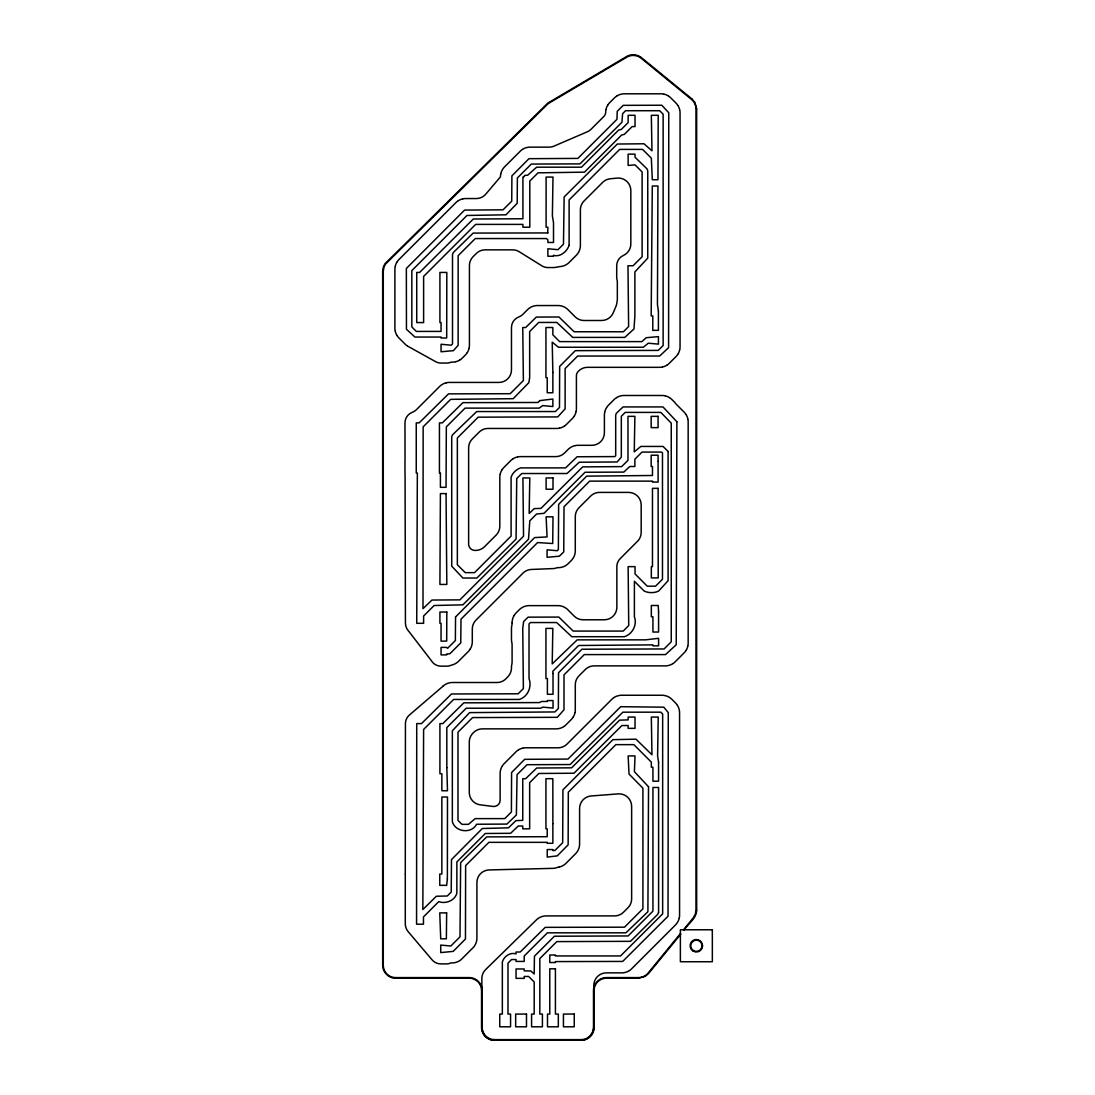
<?xml version="1.0" encoding="UTF-8"?>
<svg xmlns="http://www.w3.org/2000/svg" width="1095" height="1095" viewBox="0 0 1095 1095"><rect width="100%" height="100%" fill="white"/><g stroke="black" fill="none" stroke-linecap="round" stroke-linejoin="round"><path stroke-width="1.5" d="M405.287 874.056L405.437 723.603A11.278 11.278 0 0 1 409.379 715.049L442.791 686.373M512.09 622.754L512.118 622.152A11.278 11.278 0 0 1 512.419 619.907L512.501 619.537A11.278 11.278 0 0 1 514.13 615.582M696.666 910.109C696.557 918.527 688.235 923.496 684.088 930.093M470.166 649.102L469.96 649.417A11.278 11.278 0 0 1 468.605 651.21A11.278 11.278 0 0 1 468.167 651.662L458.244 661.572A11.278 11.278 0 0 1 456.355 663.022L456.04 663.228A11.278 11.278 0 0 1 454.028 664.282A11.278 11.278 0 0 1 452.55 664.788A12.538 12.538 0 0 0 451.126 665.267A12.538 12.538 0 0 1 446.445 666.171L441.052 666.171A11.278 11.278 0 0 1 431.526 660.956A12.538 12.538 0 0 0 430.896 660.039L409.147 631.801A12.538 12.538 0 0 0 408.599 631.144A12.538 12.538 0 0 1 405.437 622.822L405.068 474.477A12.538 12.538 0 0 1 404.972 472.835L404.972 461.734A11.278 11.278 0 0 1 405.041 460.475L404.972 422.875A11.278 11.278 0 0 1 412.199 412.35A12.538 12.538 0 0 0 416.565 409.516L439.314 386.768A12.086 12.086 0 0 1 439.889 386.207A11.278 11.278 0 0 1 441.778 384.756L442.106 384.55A11.278 11.278 0 0 1 446.062 382.908M514.226 615.363L514.431 615.034A11.278 11.278 0 0 1 515.8 613.241L519.263 609.751A11.278 11.278 0 0 1 519.783 609.258A11.278 11.278 0 0 1 521.521 607.958L521.85 607.739A11.278 11.278 0 0 1 523.848 606.698A11.278 11.278 0 0 1 526.134 606A11.621 11.621 0 0 1 528.83 605.631L558.272 605.631A11.278 11.278 0 0 1 560.763 605.946L561.133 606.028A11.278 11.278 0 0 1 563.268 606.712A11.278 11.278 0 0 1 565.253 607.752L565.581 607.958A11.278 11.278 0 0 1 567.292 609.244A11.278 11.278 0 0 1 567.826 609.751L574.191 616.115A12.538 12.538 0 0 0 583.06 619.784L604.317 619.784A12.538 12.538 0 0 0 616.855 607.26L616.855 566.635A11.278 11.278 0 0 1 620.167 558.655L637.509 541.3A12.538 12.538 0 0 0 641.177 532.444L641.177 504.946A12.538 12.538 0 0 0 628.653 492.408L599.499 492.408A12.538 12.538 0 0 0 590.643 496.076L578.968 507.751A12.538 12.538 0 0 0 575.299 516.607L575.286 551.113A11.278 11.278 0 0 1 574.971 553.605L574.902 553.947A11.278 11.278 0 0 1 574.218 556.123A11.278 11.278 0 0 1 573.178 558.094L572.986 558.382A11.278 11.278 0 0 1 571.672 560.134A11.278 11.278 0 0 1 571.166 560.681L567.949 563.884A11.278 11.278 0 0 1 566.074 565.321L565.869 565.444A11.278 11.278 0 0 1 563.774 566.567A11.278 11.278 0 0 1 561.543 567.251L561.256 567.319A11.278 11.278 0 0 1 559.052 567.621A11.278 11.278 0 0 1 558.354 567.648L557.218 567.648A11.278 11.278 0 0 1 552.715 568.592L531.171 569.468A12.538 12.538 0 0 0 522.999 573.123L475.969 620.14A12.538 12.538 0 0 0 472.301 629.009L472.287 642.231A11.278 11.278 0 0 1 471.986 644.544L471.931 644.777A11.278 11.278 0 0 1 470.261 648.87M680.365 933.652L648.089 973.085A12.264 12.264 0 0 1 638.604 977.589L606.329 977.589C599.581 977.479 593.38 983.584 593.49 990.373L593.49 1027.37L592.737 1031.586L590.616 1035.254A12.25 12.25 0 0 1 581.253 1039.62L494.42 1039.62A12.237 12.237 0 0 1 482.17 1027.384L482.17 990.428C482.238 983.597 476.229 977.548 469.372 977.589L395.541 977.589A12.237 12.237 0 0 1 383.277 965.352L383.291 271.149L384.03 266.947L385.549 264.059L548.184 103.614L627.75 56.598C632.048 54.627 637.222 55.147 640.972 58.062L691.534 99.44A12.264 12.264 0 0 1 696.05 108.939L696.05 910.082L695.298 914.284L693.272 917.87L683.581 929.696M680.857 934.035L648.555 973.496L645.229 976.37L638.645 978.205L606.343 978.205A12.237 12.237 0 0 0 594.106 990.455L594.106 1027.452C594.12 1034.282 588.056 1040.223 581.294 1040.25L494.338 1040.25C487.453 1040.332 481.458 1034.091 481.54 1027.425L481.54 990.441A12.237 12.237 0 0 0 469.29 978.205L395.459 978.205C388.67 978.273 382.648 972.278 382.661 965.393L382.661 271.067L383.414 266.783L385.07 263.649L547.774 103.135L627.462 56.037C631.911 53.806 637.482 54.49 641.341 57.57M558.779 867.13L558.505 867.185A12.538 12.538 0 0 0 556.794 867.651A12.538 12.538 0 0 1 552.66 868.362L489.123 869.936A12.538 12.538 0 0 0 476.914 882.474L476.9 938.566A11.278 11.278 0 0 1 476.599 940.892L476.544 941.125A11.278 11.278 0 0 1 475.832 943.452A11.278 11.278 0 0 1 474.792 945.437L474.587 945.765A11.278 11.278 0 0 1 473.204 947.558L461.652 959.124A11.278 11.278 0 0 1 459.736 960.602L459.448 960.794A11.278 11.278 0 0 1 457.423 961.862A11.278 11.278 0 0 1 455.246 962.546L455 962.587A11.278 11.278 0 0 1 452.618 962.929L450.88 962.943A11.278 11.278 0 0 1 446.363 963.887L440.724 963.887A11.278 11.278 0 0 1 432.128 959.904L408.599 932.187A12.538 12.538 0 0 1 405.287 923.701L405.287 874.303M558.915 867.103L559.244 867.035A11.278 11.278 0 0 0 561.475 866.337A11.278 11.278 0 0 0 563.446 865.296L563.774 865.091A11.278 11.278 0 0 0 565.65 863.654L575.724 853.566A12.538 12.538 0 0 0 577.311 851.54L577.476 851.267A11.278 11.278 0 0 0 578.516 849.296A11.278 11.278 0 0 0 579.2 847.065L579.282 846.695A11.278 11.278 0 0 0 579.57 844.573A11.278 11.278 0 0 0 579.597 843.875L579.597 808.466A12.538 12.538 0 0 1 591.163 795.969L618.127 793.889A12.538 12.538 0 0 1 631.637 806.385L631.637 898.913A12.538 12.538 0 0 1 627.955 907.769L623.507 912.231A12.538 12.538 0 0 1 614.637 915.899L545.693 915.913A11.278 11.278 0 0 0 543.161 916.269A11.278 11.278 0 0 0 540.875 916.953A11.278 11.278 0 0 0 538.808 918.034L538.494 918.24A11.278 11.278 0 0 0 536.701 919.595A11.881 11.881 0 0 0 536.044 920.238L485.646 969.568A12.538 12.538 0 0 0 481.855 978.547L481.855 1027.712A12.538 12.538 0 0 0 494.392 1040.25M446.295 382.812L446.678 382.73A11.278 11.278 0 0 1 448.799 382.442A11.278 11.278 0 0 1 449.497 382.429L498.937 382.429A12.538 12.538 0 0 0 511.474 369.891L511.474 327.514A11.278 11.278 0 0 1 518.701 316.989A12.538 12.538 0 0 0 523.068 314.142L527.352 309.871A11.758 11.758 0 0 1 528.091 309.16A11.278 11.278 0 0 1 529.802 307.859L530.131 307.654A11.278 11.278 0 0 1 532.115 306.614A11.278 11.278 0 0 1 534.442 305.902A11.607 11.607 0 0 1 537.111 305.546L558.423 305.546A11.278 11.278 0 0 1 561.119 305.916A11.278 11.278 0 0 1 563.336 306.573A11.278 11.278 0 0 1 565.417 307.654L565.732 307.859A11.278 11.278 0 0 1 567.456 309.16A11.278 11.278 0 0 1 567.99 309.666L575.149 316.825A12.538 12.538 0 0 0 584.018 320.493L601.661 320.493A12.538 12.538 0 0 0 613.214 312.841L615.896 306.504A12.538 12.538 0 0 0 616.786 303.192A11.278 11.278 0 0 1 616.991 302.028A12.538 12.538 0 0 0 617.334 299.181L617.334 282.469A12.538 12.538 0 0 0 617.019 279.69A12.538 12.538 0 0 1 616.704 276.843L616.704 265.743A11.278 11.278 0 0 1 623.397 255.436A12.538 12.538 0 0 0 630.829 243.98L630.829 190.585A12.538 12.538 0 0 0 617.046 178.102L610.257 178.786A12.538 12.538 0 0 0 602.633 182.4L584.059 200.974A12.538 12.538 0 0 0 580.391 209.829L580.391 245.362A11.278 11.278 0 0 1 580.377 246.046A11.278 11.278 0 0 1 580.035 248.387A11.278 11.278 0 0 1 579.351 250.673A11.278 11.278 0 0 1 578.269 252.753L578.119 252.986A12.538 12.538 0 0 1 576.531 255.053L569.126 262.471A11.278 11.278 0 0 1 568.579 262.978A11.278 11.278 0 0 1 566.868 264.265L566.539 264.47A11.278 11.278 0 0 1 564.568 265.51A11.278 11.278 0 0 1 562.433 266.194L562.105 266.263A11.278 11.278 0 0 1 559.846 266.578L555.576 267.358A11.278 11.278 0 0 1 553.509 267.55L547.87 267.55A11.278 11.278 0 0 1 541.915 265.839L519.194 251.727A12.538 12.538 0 0 0 512.583 249.838L485.153 249.838A12.538 12.538 0 0 0 476.284 253.506L473.108 256.682A12.538 12.538 0 0 0 469.426 265.551L469.426 345.103A11.278 11.278 0 0 1 469.413 345.719A11.278 11.278 0 0 1 469.112 347.95M581.267 1040.25L583.539 1040.045A12.538 12.538 0 0 0 593.805 1027.712L593.805 985.404A12.538 12.538 0 0 1 606.329 972.866L621.727 972.866A11.278 11.278 0 0 0 622.343 972.853A11.278 11.278 0 0 0 624.574 972.552M547.87 232.934L473.149 233.084L453.33 252.521L452.509 254.519L452.509 343.939L451.249 345.199L441.052 344.268L441.052 351.782L453.385 350.66L458.134 345.349L458.148 255.683L475.285 238.559L546.542 238.559L547.87 239.873L547.87 242.474L553.509 242.474L553.509 222.709L552.373 215.934L553.002 177.075L546.104 177.075L546.104 227.212L547.87 227.212L547.719 232.92M641.355 57.583L691.958 98.974M691.999 99.015L694.887 102.41L696.666 108.884M446.828 767.595L447.485 790.754L441.846 790.754L441.846 773.754L439.916 773.754L439.916 723.603L442.818 723.603L463.828 702.839L539.493 702.579L541.505 701.498L547.39 701.484L547.39 700.554L553.03 700.554L553.03 708.068L542.915 707.124L540.67 708.219L466.196 708.219L446.815 727.6L446.815 767.581M696.666 108.911L696.666 910.164M512.09 622.973A12.538 12.538 0 0 1 511.762 625.834A11.278 11.278 0 0 0 511.474 628.407L511.474 639.535A12.538 12.538 0 0 0 511.789 642.327A12.538 12.538 0 0 1 512.09 645.106L512.09 661.832A12.538 12.538 0 0 1 511.762 664.692A11.278 11.278 0 0 0 511.474 667.266L511.474 667.936A12.538 12.538 0 0 1 508.066 676.518L506.15 678.558A12.538 12.538 0 0 1 497.02 682.513L452.468 682.513A11.278 11.278 0 0 0 451.77 682.541A11.278 11.278 0 0 0 449.648 682.828L449.361 682.883A11.278 11.278 0 0 0 447.075 683.595A11.278 11.278 0 0 0 445.076 684.635L444.748 684.84A11.278 11.278 0 0 0 442.859 686.291M624.958 972.469A11.278 11.278 0 0 0 627.175 971.771A11.278 11.278 0 0 0 629.132 970.745M629.461 970.54A11.278 11.278 0 0 0 631.24 969.171A11.881 11.881 0 0 0 631.897 968.527L675.245 925.193A11.771 11.771 0 0 0 675.943 924.467A11.278 11.278 0 0 0 677.244 922.743M677.449 922.414A11.278 11.278 0 0 0 678.503 920.416A11.278 11.278 0 0 0 679.16 918.308M679.242 917.938A11.278 11.278 0 0 0 679.571 915.434L679.571 712.448A11.675 11.675 0 0 0 679.201 709.738A11.278 11.278 0 0 0 678.53 707.534A11.278 11.278 0 0 0 677.449 705.454M677.244 705.125A11.278 11.278 0 0 0 675.957 703.414A11.278 11.278 0 0 0 675.437 702.88L671.659 699.116A12.538 12.538 0 0 0 669.634 697.542M669.36 697.378A11.278 11.278 0 0 0 667.389 696.338A11.278 11.278 0 0 0 665.158 695.64M664.788 695.558A11.278 11.278 0 0 0 662.667 695.27A11.278 11.278 0 0 0 661.969 695.257L621.686 695.257A11.278 11.278 0 0 0 620.988 695.27A11.278 11.278 0 0 0 618.88 695.558M614.295 697.378A11.278 11.278 0 0 1 618.278 695.736M613.966 697.583A11.278 11.278 0 0 0 612.105 699.021L566.991 744.121A12.538 12.538 0 0 1 558.121 747.789L525.86 747.789A11.278 11.278 0 0 0 525.162 747.803A11.278 11.278 0 0 0 523.04 748.104M522.657 748.186A11.278 11.278 0 0 0 520.467 748.857A11.278 11.278 0 0 0 518.469 749.911M518.14 750.116A11.278 11.278 0 0 0 516.251 751.567A12.1 12.1 0 0 0 515.677 752.128L504.466 763.338A11.881 11.881 0 0 0 503.823 763.995A11.278 11.278 0 0 0 502.468 765.788M502.263 766.103A11.278 11.278 0 0 0 501.223 768.074A11.278 11.278 0 0 0 500.524 770.278M500.442 770.661A11.278 11.278 0 0 0 500.141 772.892A11.278 11.278 0 0 0 500.128 773.508L500.128 800.226A6.269 6.269 0 0 1 493.092 806.454L480.253 804.839A12.538 12.538 0 0 1 469.276 792.41L469.276 742.04A12.538 12.538 0 0 1 472.944 733.171L473.574 732.541A12.538 12.538 0 0 1 482.443 728.859L556.52 728.859A11.607 11.607 0 0 0 559.203 728.49A11.278 11.278 0 0 0 561.516 727.778A11.278 11.278 0 0 0 563.501 726.738M563.829 726.532A11.278 11.278 0 0 0 565.54 725.246A11.278 11.278 0 0 0 566.074 724.739L571.166 719.648A11.278 11.278 0 0 0 571.672 719.114A11.278 11.278 0 0 0 572.972 717.389M573.178 717.074A11.278 11.278 0 0 0 574.218 715.09A11.278 11.278 0 0 0 574.889 712.954M574.971 712.571A11.278 11.278 0 0 0 575.286 710.08L575.299 684.731A12.538 12.538 0 0 1 578.968 675.861L585.291 669.551A12.538 12.538 0 0 1 594.147 665.87L665.678 665.87A11.607 11.607 0 0 0 668.361 665.5A11.278 11.278 0 0 0 670.674 664.788A11.278 11.278 0 0 0 672.659 663.748M672.987 663.543A11.278 11.278 0 0 0 674.698 662.256A11.278 11.278 0 0 0 675.232 661.75L684.307 652.661A12.538 12.538 0 0 0 685.881 650.622M686.059 650.362A11.278 11.278 0 0 0 687.085 648.391A11.278 11.278 0 0 0 687.783 646.159M687.865 645.776A11.278 11.278 0 0 0 688.153 643.668A11.278 11.278 0 0 0 688.166 642.97L688.166 421.999A11.278 11.278 0 0 0 688.153 421.301A11.278 11.278 0 0 0 687.865 419.193M687.783 418.81A11.278 11.278 0 0 0 687.085 416.579A11.278 11.278 0 0 0 686.045 414.608M685.84 414.28A11.278 11.278 0 0 0 684.402 412.404L676.409 404.397A12.538 12.538 0 0 1 675.232 403.028A11.278 11.278 0 0 0 674.356 401.988L671.988 399.607A11.278 11.278 0 0 0 671.454 399.1A11.278 11.278 0 0 0 669.743 397.813M669.415 397.608A11.278 11.278 0 0 0 667.43 396.568A11.278 11.278 0 0 0 665.295 395.897M664.925 395.801A11.278 11.278 0 0 0 662.434 395.487L623.63 395.487A11.607 11.607 0 0 0 620.947 395.856A11.278 11.278 0 0 0 618.62 396.568A11.278 11.278 0 0 0 616.636 397.608M616.307 397.813A11.278 11.278 0 0 0 614.596 399.1A11.278 11.278 0 0 0 614.062 399.607L608.533 405.136A11.278 11.278 0 0 0 608.026 405.67A11.278 11.278 0 0 0 606.739 407.381M606.534 407.71A11.278 11.278 0 0 0 605.494 409.694A11.278 11.278 0 0 0 604.823 411.829M604.727 412.199A11.278 11.278 0 0 0 604.426 414.403A11.278 11.278 0 0 0 604.399 415.101L604.399 432.771A12.538 12.538 0 0 1 591.875 445.309L578.078 445.309A11.278 11.278 0 0 0 577.38 445.337A11.278 11.278 0 0 0 575.258 445.624M574.889 445.706A11.278 11.278 0 0 0 572.658 446.39A11.278 11.278 0 0 0 570.673 447.431M570.358 447.636A11.278 11.278 0 0 0 568.483 449.073L564.596 452.947A12.538 12.538 0 0 1 555.74 456.615L520.563 456.615A11.278 11.278 0 0 0 519.865 456.629A11.278 11.278 0 0 0 517.757 456.916M517.374 456.998A11.278 11.278 0 0 0 515.184 457.683A11.278 11.278 0 0 0 513.172 458.723M512.857 458.942A11.278 11.278 0 0 0 510.968 460.393L503.946 467.401A11.278 11.278 0 0 0 503.508 467.852A11.278 11.278 0 0 0 502.153 469.645M501.934 469.974A11.278 11.278 0 0 0 500.908 471.931A11.278 11.278 0 0 0 500.21 474.135M500.128 474.518A11.278 11.278 0 0 0 499.826 476.749A11.278 11.278 0 0 0 499.813 477.365L499.813 526.23A12.538 12.538 0 0 1 496.144 535.085L484.483 546.747A12.538 12.538 0 0 1 475.805 550.415L474.997 550.429A6.269 6.269 0 0 1 468.633 544.16L468.633 447.841A12.538 12.538 0 0 1 472.301 438.972L479.145 432.128A12.538 12.538 0 0 1 488.014 428.46L556.575 428.46A11.278 11.278 0 0 0 557.287 428.446A11.278 11.278 0 0 0 559.49 428.131M559.86 428.049A11.278 11.278 0 0 0 561.995 427.365A11.278 11.278 0 0 0 563.98 426.338M564.308 426.119A11.278 11.278 0 0 0 566.019 424.833A11.278 11.278 0 0 0 566.553 424.326L572.548 418.317A12.538 12.538 0 0 0 574.122 416.292M574.286 416.018A11.278 11.278 0 0 0 575.327 414.047A11.278 11.278 0 0 0 576.025 411.816M576.107 411.433A11.278 11.278 0 0 0 576.394 409.325A11.278 11.278 0 0 0 576.408 408.627L576.408 375.831A6.269 6.269 0 0 1 578.242 371.397L578.653 371A12.538 12.538 0 0 1 587.509 367.331L659.423 367.331A11.278 11.278 0 0 0 660.121 367.304A11.278 11.278 0 0 0 662.229 367.017M662.612 366.934A11.278 11.278 0 0 0 664.843 366.236A11.278 11.278 0 0 0 666.814 365.21M667.142 364.991A11.278 11.278 0 0 0 669.018 363.554L675.916 356.669A11.278 11.278 0 0 0 676.423 356.135A11.278 11.278 0 0 0 677.723 354.424M677.928 354.096A11.278 11.278 0 0 0 678.968 352.111A11.278 11.278 0 0 0 679.639 349.976M679.721 349.606A11.278 11.278 0 0 0 680.036 347.402A11.278 11.278 0 0 0 680.05 346.704L680.05 112.99A11.278 11.278 0 0 0 680.036 112.292A11.278 11.278 0 0 0 679.721 110.089M679.639 109.705A11.278 11.278 0 0 0 678.968 107.57A11.278 11.278 0 0 0 677.928 105.599M677.723 105.271A11.278 11.278 0 0 0 676.423 103.56A11.278 11.278 0 0 0 675.93 103.012L670.824 97.92A11.278 11.278 0 0 0 670.291 97.414A11.278 11.278 0 0 0 668.58 96.127M668.251 95.922A11.278 11.278 0 0 0 666.28 94.882A11.278 11.278 0 0 0 664.145 94.211M663.762 94.115A11.278 11.278 0 0 0 661.27 93.8L623.986 93.8A11.607 11.607 0 0 0 621.303 94.17A11.278 11.278 0 0 0 618.976 94.882A11.278 11.278 0 0 0 617.005 95.922M616.677 96.127A11.278 11.278 0 0 0 614.966 97.414A11.278 11.278 0 0 0 614.432 97.92L609.805 102.547A11.278 11.278 0 0 0 609.299 103.081A11.278 11.278 0 0 0 608.012 104.791M607.807 105.12A11.278 11.278 0 0 0 606.767 107.091A11.278 11.278 0 0 0 606.096 109.226M606 109.609A11.278 11.278 0 0 0 605.686 112.101A6.269 6.269 0 0 1 603.851 116.467L591.136 129.183A12.538 12.538 0 0 1 587.221 131.838L554.043 146.114A12.538 12.538 0 0 1 549.088 147.127L529.747 147.141A11.621 11.621 0 0 0 527.051 147.496A11.278 11.278 0 0 0 524.765 148.208A11.278 11.278 0 0 0 522.767 149.249M522.438 149.454A11.278 11.278 0 0 0 520.7 150.768A11.278 11.278 0 0 0 520.18 151.261L504.781 166.659A11.881 11.881 0 0 0 504.152 167.316A11.278 11.278 0 0 0 502.783 169.109M500.853 173.599A11.278 11.278 0 0 1 502.482 169.657M500.771 173.982A11.278 11.278 0 0 0 500.47 176.213A11.278 11.278 0 0 0 500.456 176.829L485.824 194.116A12.538 12.538 0 0 1 476.257 198.551L465.786 198.551A11.278 11.278 0 0 0 465.088 198.565A11.278 11.278 0 0 0 462.966 198.866M462.596 198.948A11.278 11.278 0 0 0 460.406 199.618A11.278 11.278 0 0 0 458.394 200.672M458.066 200.878A11.278 11.278 0 0 0 456.191 202.329L399.237 259.255A11.881 11.881 0 0 0 398.594 259.926A11.278 11.278 0 0 0 397.239 261.705M397.033 262.034A11.278 11.278 0 0 0 395.993 263.991A11.278 11.278 0 0 0 395.295 266.208M395.213 266.591A11.278 11.278 0 0 0 394.912 268.822A11.278 11.278 0 0 0 394.898 269.438L394.898 328.076A11.278 11.278 0 0 0 394.912 328.692A11.278 11.278 0 0 0 395.213 330.923M395.295 331.306A11.278 11.278 0 0 0 395.993 333.51A11.278 11.278 0 0 0 397.033 335.467M397.239 335.795A11.278 11.278 0 0 0 398.594 337.588A11.881 11.881 0 0 0 399.237 338.245L404.986 343.994A11.771 11.771 0 0 0 405.711 344.692A11.278 11.278 0 0 0 407.45 346.006M407.764 346.212A11.278 11.278 0 0 0 409.119 346.964A12.538 12.538 0 0 1 409.817 347.334L435.564 361.637A11.278 11.278 0 0 0 441.052 363.061L446.692 363.061A11.278 11.278 0 0 0 451.195 362.13L452.413 362.13A11.278 11.278 0 0 0 453.111 362.103A11.278 11.278 0 0 0 455.328 361.788M455.698 361.706A11.278 11.278 0 0 0 457.806 361.049A11.278 11.278 0 0 0 459.804 359.995M460.133 359.79A11.278 11.278 0 0 0 461.857 358.489A11.278 11.278 0 0 0 462.391 357.997L465.307 355.081A11.278 11.278 0 0 0 465.731 354.616A11.278 11.278 0 0 0 467.1 352.836M467.305 352.508A11.278 11.278 0 0 0 468.332 350.551A11.278 11.278 0 0 0 469.03 348.333M668.101 451.468L668.101 580.678L658.725 590.999C654.577 593.203 648.254 593.175 644.12 590.999L634.402 581.281L634.388 616.772C637.441 624.916 632.335 634.183 624.396 636.715L571.768 636.701L556.684 622.549L530.404 622.549L529.022 623.931L529.022 678.544C532.102 686.825 527.804 696.817 519.331 699.445L453.631 699.445L423.614 729.448L422.834 909.548L436.371 896.244L447.321 895.984L451.222 892.083L451.482 859.589L482.334 828.504L508.463 827.847L515.923 820.634L522.753 820.374L522.753 778.682L525.655 778.682L536.701 768.019L571.617 767.841L619.551 720.154L628.133 719.894L628.133 717.074L635.032 717.074L635.032 728.353L628.133 728.353L628.133 725.533L621.905 725.533L573.985 773.221L538.836 773.481L529.651 782.679L529.651 828.833L522.753 828.833L522.753 826.013L518.277 826.013L510.599 833.309L485.318 833.487L456.861 861.943L456.861 893.246C454.836 900.624 445.747 904.251 438.739 901.623L423.464 916.898L423.464 924.194L416.565 924.194L416.73 723.603L421.493 723.603L451.496 693.97L518.154 693.792L523.383 688.577L522.753 628.407L523.643 621.563L528.05 617.169L558.82 617.074L573.191 631.076L623.233 631.076L628.735 625.56L628.133 566.635L635.032 566.635L635.032 573.931L647.282 586.181L655.563 586.181L662.475 579.269L662.475 452.892L661.667 452.084L641.999 452.084L634.881 459.202L634.881 466.497L629.776 466.497L623.808 472.096L585.058 472.26L543.969 513.336L536.618 513.993L529.802 520.809L528.515 539.205L462.87 604.851L434.113 605.508L423.614 616.006L423.614 623.301L416.73 623.301L417.346 473.013L416.251 473.013L416.251 422.875L419.152 422.875L448.526 393.871L510.202 393.707L523.383 380.526L522.753 327.514L525.655 327.514L536.331 317.085L558.97 316.989L574.15 331.771L623.383 331.771L628.612 326.556L627.982 265.743L633.088 265.743L642.122 256.709L642.122 171.956L635.032 164.88L628.133 165.441L628.133 154.162L635.032 154.162L635.032 157.215L646.926 168.781L647.761 170.779L647.747 258.133L634.881 271.93L634.881 315.894L633.991 328.924L624.807 337.411L572.74 337.411L556.849 322.45L538.699 322.45L529.651 331.511L529.651 377.652L528.844 382.661L513.185 398.689L450.661 399.346L423.149 426.858L422.998 608.656L431.991 600.046L459.886 599.868L523.533 536.221L522.917 477.954L529.802 477.954L529.172 513.459L534.25 508.627L540.985 508.354L582.704 466.881L621.673 466.621L627.982 460.311L627.982 416.346L634.881 416.346L634.251 451.852L640.835 446.432L663.077 446.445L668.101 451.468M658.574 611.872L658.588 632.034L652.935 632.034L652.935 616.772L651.333 616.772L651.333 605.494L658.218 605.494L658.574 611.872M658.574 762.312L658.588 781.2L652.935 781.2L652.935 767.212L651.333 767.212L651.333 762.12L633.868 744.641L615.855 744.641L568.319 792.191L568.141 844.847L557.245 855.879L547.226 857.084L547.226 849.556L552.865 849.556L552.865 850.5L554.878 850.5L562.679 842.712L562.939 789.837L612.871 739.672L636.003 739.18L651.963 754.77L651.333 717.074L658.218 717.074L657.602 755.933L658.574 762.312M676.874 421.753L676.231 644.777L665.514 654.591L584.278 654.591L564.021 674.862L563.993 709.793L557.3 717.321L472.575 717.581L457.997 732.172L457.997 820.415L461.912 824.343L468.496 824.343L475.148 818.622L504.781 818.608L511.406 811.984L511.584 772.55L524.669 759.328L567.99 759.068L620.728 706.699L663.789 707.192L668.279 712.612L668.032 916.214L622.699 961.424L555.425 961.588L555.425 962.532L549.786 962.532L549.786 955.004L555.425 955.004L555.425 955.949L620.55 955.949L662.653 913.86L662.653 714.022L660.805 712.174L622.863 712.174L570.125 764.543L527.024 764.707L517.059 774.671L516.388 814.967L506.917 824.083L476.558 824.248C471.671 834.116 455.027 832.159 452.344 821.592L452.358 730.762L469.591 712.612L554.932 711.942L558.368 708.506L558.546 672.727L581.924 649.225L664.09 648.952L671.249 641.807L671.249 423.163L660.846 412.404L625.204 412.404L621.33 416.278L621.317 457.108L617.156 461.967L579.241 462.227L567.018 473.519L521.74 473.533L516.73 478.529L516.073 539.068L476.9 578.023L462.898 578.023L451.729 566.156L451.715 436.809L452.536 434.811L476.736 411.542L555.411 411.542L559.49 407.463L559.654 366.428L575.286 350.66L658.259 350.4L663.132 345.527L663.132 114.167L659.683 110.718L625.573 110.718L622.603 113.688L621.946 122.284L579.994 163.88L531.321 164.058L517.374 177.992L517.196 203.273L506.013 214.812L466.963 215.469L411.829 270.616L411.829 326.899L416.333 331.415L441.052 331.415L441.052 322.573L439.916 322.573L439.916 272.436L446.815 272.436L446.692 337.999L441.052 337.999L441.052 337.055L414.923 337.041L406.45 329.267L406.354 268.467L464.595 210.089L503.029 209.829L511.735 201.138L511.899 175.871L528.967 158.679L577.859 158.405L616.964 119.314L617.224 111.32L623.206 105.339L661.818 105.243L668.758 112.744L668.593 347.662L659.669 356.026L577.654 356.039L565.13 368.563L565.116 408.873L557.766 416.908L478.145 417.181L457.354 437.973L457.354 564.746L465.252 572.644L474.532 572.644L511.091 536.085L511.091 477.365C512.282 473.177 516.47 469.166 520.563 467.893L565.595 467.893L577.106 456.766L614.801 456.588L615.691 455.698L615.691 415.101L616.348 413.294L623.069 406.929L662.981 406.929L676.874 421.753M552.865 372.437L552.865 392.749L547.226 392.749L547.226 377.652L545.94 377.652L545.94 327.514L552.838 327.514L552.838 334.81L559.641 341.613L641.916 341.613L646.173 337.725L658.423 336.617L658.423 344.131L648.308 343.2L643.326 347.252L558.477 347.252L552.208 342.16L552.865 372.437M553.016 673.48L553.03 694.285L547.39 694.285L547.39 678.544L545.94 678.544L545.94 628.407L552.838 628.407L552.208 663.899L577.188 639.863L645.571 639.85L658.588 638.303L658.588 645.817L652.935 645.817L652.935 644.873L578.598 645.489L552.838 671.249L553.016 673.48M658.095 461.269L658.109 482.074L652.469 482.074L652.469 481.129L589.644 481.129L564.021 506.739L563.747 551.894L559.326 556.192L547.076 557.3L547.076 549.786L557.191 550.73L558.368 549.539L558.642 504.384L586.66 476.147L652.469 475.49L652.469 466.497L651.169 466.497L651.169 455.205L658.068 455.205L658.095 461.269M648.541 786.757L647.898 911.752L625.916 932.817L547.39 932.83L524.204 956.017L524.204 961.424L516.046 961.424L516.046 959.548L511.57 959.548L507.984 963.148L507.984 1014.066L510.571 1014.066L510.571 1026.795L499.744 1026.795L499.744 1014.066L502.345 1014.066L502.345 961.971C503.837 956.524 510.215 951.925 516.046 953.909L516.046 952.02L520.207 952.02L545.255 927.355L624.506 927.178L642.916 908.782L642.916 788.167L629.036 774.055L628.133 755.933L635.032 755.933L634.402 771.688L648.541 786.757M552.865 823.604L552.865 843.287L547.226 843.287L547.226 842.342L488.863 842.342L465.635 865.584L465.457 939.004L453.207 951.391L440.724 952.595L440.724 945.081L450.839 946.012L459.996 936.868L460.653 862.6L486.728 836.881L547.226 836.703L547.226 828.833L545.94 828.833L545.94 778.682L552.838 778.682L552.865 823.604M658.41 310.98L658.423 330.348L652.784 330.348L652.784 315.894L651.169 315.894L652.305 186.013L657.944 186.013L657.438 304.602L658.41 310.98M569.113 245.362C567.059 251.344 560.38 257.407 553.509 255.327L553.509 256.257L547.87 256.257L547.87 248.743L557.985 249.687L563.473 244.185L564.13 196.99L617.32 144.034L643.997 143.774L651.963 150.809L651.333 115.303L658.218 115.303L657.944 179.744L652.305 179.744L651.333 158.159L642.587 149.399L619.674 149.399L569.113 199.961L569.113 245.362M658.588 912.327L657.753 914.325L630.501 941.33L556.794 941.604L539.821 958.577L539.821 1014.066L542.408 1014.066L542.408 1026.795L531.581 1026.795L531.581 1014.066L534.182 1014.066L534.182 981.982L528.666 976.466L524.204 976.466L524.204 978.355L516.046 978.355L516.046 968.952L524.204 968.952L524.204 970.827L530.801 970.991L534.182 974.002L534.442 956.209L554.426 936.225L628.133 935.951L652.935 911.149L652.935 787.469L658.588 787.469L658.588 912.327M455.547 617.005L455.369 640.52L447.568 648.336L446.692 647.378L441.052 647.378L441.052 654.892L446.692 654.892L446.692 653.948L449.84 653.797L460.749 642.888L461.009 619.14L537.577 542.572L552.715 543.517L553.002 516.813L546.104 516.813L547.076 536.933L534.593 537.59L455.602 616.896M447.376 878.833L446.65 885.335L439.752 885.335L439.752 874.056L441.846 874.056L441.846 797.023L447.485 797.023L447.376 878.833M523.711 176.788L522.917 177.075L522.917 218.754L473.286 219.014L419.631 272.436L416.73 272.436L416.73 322.573L423.614 322.573L423.614 276.419L475.654 224.393L522.917 224.393L522.917 227.212L529.802 227.212L529.802 181.058L538.042 172.832L584.47 172.161L621.604 135.041L624.314 134.384L632.13 126.582L635.032 126.582L635.032 115.303L628.133 115.303L628.133 122.599L621.33 129.402L618.62 130.059L581.5 167.193L536.632 167.193L527.626 175.268L524.943 175.31L523.711 176.788M539.78 400.619L537.905 402.481L462.939 402.645L442.339 422.875L439.437 422.875L439.437 473.013L440.409 473.013L440.409 487.316L446.048 487.316L446.336 426.858L465.074 408.12L539.082 408.12L542.764 405.602L552.865 406.546L552.865 399.018L539.78 400.619M658.068 416.346L651.169 416.346L651.169 427.639L658.068 427.639L658.068 416.346M553.002 477.954L546.104 477.954L546.104 489.246L553.002 489.246L553.002 477.954M658.109 488.343L652.469 488.343L652.469 566.635L651.333 566.635L651.333 577.914L658.218 577.914L658.109 488.343M446.048 493.585L440.409 493.585L439.916 584.443L446.815 584.443L446.048 493.585M446.815 612.023L439.916 612.023L439.916 623.301L441.052 623.301L441.052 641.109L446.692 641.109L446.815 612.023M446.65 912.901L439.752 912.901L440.724 938.812L446.363 938.812L446.65 912.901M712.339 929.778L680.378 929.778L680.378 961.738L712.339 961.738L712.339 929.778M555.425 968.801L549.786 968.801L549.786 1014.066L547.5 1014.066L547.5 1026.795L558.327 1026.795L558.327 1014.066L555.425 1014.066L555.425 968.801M526.49 1014.066L515.663 1014.066L515.663 1026.795L526.49 1026.795L526.49 1014.066M574.245 1014.066L563.432 1014.066L563.432 1026.795L574.245 1026.795L574.245 1014.066M693.231 951.185A6.269 6.269 0 0 0 702.62 945.765A6.269 6.269 0 0 0 693.231 940.331A6.269 6.269 0 0 0 693.231 951.185M693.546 950.638A5.639 5.639 0 0 0 702.004 945.765A5.639 5.639 0 0 0 693.546 940.879A5.639 5.639 0 0 0 693.546 950.638"/></g></svg>
